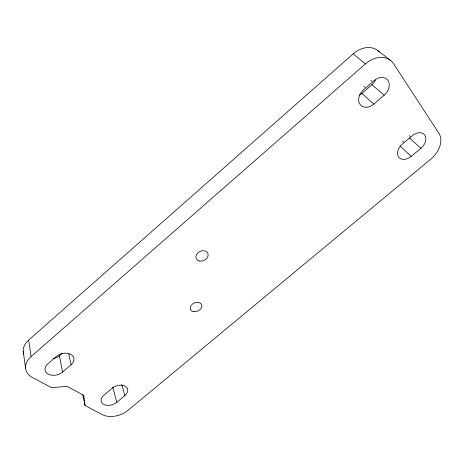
<?xml version="1.0" encoding="UTF-8"?>
<svg xmlns="http://www.w3.org/2000/svg" width="464" height="464" viewBox="0 0 464 464"><rect width="100%" height="100%" fill="white"/><g stroke="black" fill="none" stroke-linecap="round" stroke-linejoin="round"><path stroke-width="0.7" d="M23.884 354.444A20.457 14.43 -12.5 0 1 28.623 340.141L353.214 53.847A22.898 17.603 -50.8 0 1 379.332 51.974M85.074 405.49L83.758 395.403L67.112 386.361L51.579 387.666L32.254 377.389A20.984 14.517 -13.1 0 1 31.123 356.59L365.412 63.893A23.548 17.818 -49.9 0 1 393.582 63.713L438.898 133.261A21.303 14.871 -45 0 1 430.894 159.059L127.96 410.367A18.978 12.458 -18 0 1 102.138 414.567L85.074 405.49L82.754 394.876M53.122 358.707A10.121 7.117 -13.2 0 0 59.409 355.795L61.985 353.556M359.583 95.027A11.217 8.63 -49 0 0 361.908 93.392L371.948 84.686A11.31 8.642 -50 0 0 375.492 80.086M62.594 372.076L71.067 364.785A10.376 7.221 -14.2 0 0 70.882 354.421A10.376 7.221 -14.2 0 0 56.422 356.404L47.844 363.851A10.376 7.157 -13.7 0 0 48.157 374.071A10.376 7.157 -13.7 0 0 62.594 372.076L59.409 355.795M373.833 104.11L384.186 95.195A11.629 8.741 -49.1 0 0 387.898 80.342A11.629 8.741 -49.1 0 0 374.106 80.62L363.579 89.755A11.536 8.729 -48.1 0 0 360.052 104.412A11.536 8.729 -48.1 0 0 373.833 104.11L361.908 93.392M116.812 402.311L124.874 395.577A9.582 6.38 -18.2 0 0 125.274 386.222A9.582 6.38 -18.2 0 0 112.091 388.258L103.924 395.125A9.576 6.328 -17.7 0 0 103.64 404.359A9.576 6.328 -17.7 0 0 116.812 402.311L112.764 387.063M411.185 156.409L420.912 148.283A10.736 7.563 -45.3 0 0 424.786 135.123A10.736 7.563 -45.3 0 0 412.235 135.737L402.358 144.043A10.66 7.552 -44.5 0 0 398.646 157.035A10.66 7.552 -44.5 0 0 411.185 156.409L400.2 146.102M377.603 50.414L390.381 60.268M353.214 53.847L365.412 63.893M370.968 80.371L372.041 81.281M371.948 84.686L384.186 95.195M363.95 86.472L365 87.4M409.393 135.575L410.431 136.509M409.671 138.133L420.912 148.283M402.758 141.085L403.825 142.065M121.794 384.563L124.874 395.577M68.695 353.551L71.067 364.785M28.623 340.141L31.123 356.59M23.2 351.352L25.537 367.952M193.981 311.721A6.119 4.425 -24.2 0 0 201.846 305.132A6.119 4.425 -24.2 0 0 192.334 304.146A6.119 4.425 -24.2 0 0 193.981 311.721M199.822 261.099A6.426 4.913 -26.1 0 0 208.116 254.028A6.426 4.913 -26.1 0 0 198.151 252.631A6.426 4.913 -26.1 0 0 199.822 261.099"/></g></svg>
